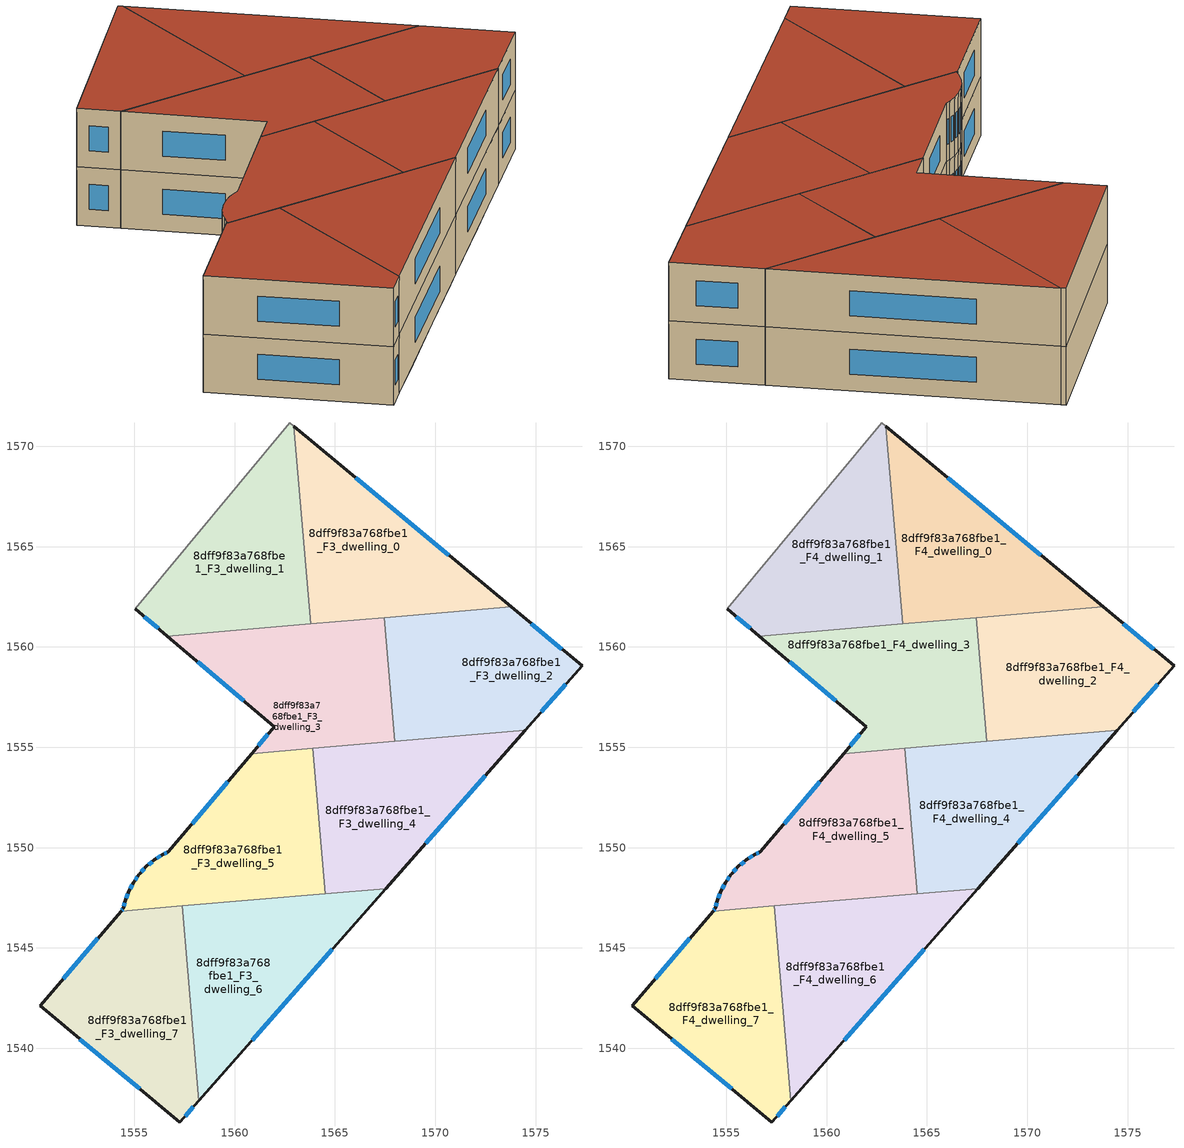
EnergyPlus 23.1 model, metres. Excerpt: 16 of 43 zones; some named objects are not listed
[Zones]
8dff9f83a768fbe1_F3_dwelling_0
 floor to 8dff9f83a768fbe1_F2_dwelling_1 (EU_floor_Construction): 1570,1565.13 1567.02,1561.54 1563.5,1564.47 1562.94,1571 z9
 floor to 8dff9f83a768fbe1_F2_dwelling_0 (EU_floor_Construction): 1573.78,1562 1567.15,1561.43 1567.02,1561.54 1570,1565.13 z9
 floor to 8dff9f83a768fbe1_F2_dwelling_3 (EU_floor_Construction): 1566.97,1561.58 1566.82,1561.41 1563.78,1561.15 1563.5,1564.47 z9
 floor to 8dff9f83a768fbe1_F2_dwelling_2 (EU_floor_Construction): 1567.15,1561.43 1566.82,1561.41 1566.97,1561.58 z9
 wall outside (EU_wall_Construction): 1573.78,1562 1562.94,1571 z9:12
 wall to 8dff9f83a768fbe1_F3_dwelling_1 (EU_wall_Construction): 1562.94,1571 1563.78,1561.15 z9:12
 wall to 8dff9f83a768fbe1_F3_dwelling_2 (EU_wall_Construction): 1567.46,1561.46 1573.78,1562 z9:12
 wall to 8dff9f83a768fbe1_F3_dwelling_3 (EU_wall_Construction): 1563.78,1561.15 1567.46,1561.46 z9:12
 window (EU_Window_Construction): 1570.68,1564.57 1566.04,1568.43 z9.86:11.14
8dff9f83a768fbe1_F3_dwelling_1
 floor to 8dff9f83a768fbe1_F2_dwelling_3 (EU_floor_Construction): 1563.5,1564.47 1563.78,1561.15 1560.46,1560.87 1556.75,1563.95 1559.76,1567.57 z9
 floor to 8dff9f83a768fbe1_F2_dwelling_1 (EU_floor_Construction): 1562.94,1571 1563.5,1564.47 1559.76,1567.57 1562.74,1571.17 z9
 floor to 8dff9f83a768fbe1_F2_dwelling_5 (EU_floor_Construction): 1560.46,1560.87 1556.65,1560.54 1555.05,1561.89 1556.75,1563.95 z9
 wall outside (EU_wall_Construction): 1555.05,1561.89 1556.65,1560.54 z9:12
 wall adiabatic (EU_wall_Construction): 1562.94,1571 1562.74,1571.17 1555.05,1561.89 z9:12
 wall to 8dff9f83a768fbe1_F3_dwelling_3 (EU_wall_Construction): 1556.65,1560.54 1563.78,1561.15 z9:12
 window (EU_Window_Construction): 1555.5,1561.51 1556.19,1560.93 z9.86:11.14
8dff9f83a768fbe1_F3_dwelling_2
 floor to 8dff9f83a768fbe1_F2_dwelling_0 (EU_floor_Construction): 1577.31,1559.06 1574.48,1555.84 1573.92,1555.8 1567.49,1561.15 1567.46,1561.46 1573.78,1562 z9
 floor to 8dff9f83a768fbe1_F2_dwelling_2 (EU_floor_Construction): 1573.92,1555.8 1567.99,1555.29 1567.49,1561.15 z9
 wall outside (EU_wall_Construction): 1574.48,1555.84 1577.31,1559.06 1573.78,1562 z9:12
 wall to 8dff9f83a768fbe1_F3_dwelling_3 (EU_wall_Construction): 1567.46,1561.46 1567.99,1555.29 z9:12
 wall to 8dff9f83a768fbe1_F3_dwelling_4 (EU_wall_Construction): 1567.99,1555.29 1574.48,1555.84 z9:12
 window (EU_Window_Construction): 1575.29,1556.76 1576.5,1558.14 / 1576.3,1559.9 1574.79,1561.16 z9.86:11.14
8dff9f83a768fbe1_F3_dwelling_3
 floor to 8dff9f83a768fbe1_F2_dwelling_2 (EU_floor_Construction): 1567.49,1561.15 1567.99,1555.29 1567.24,1555.23 1563.96,1557.96 1566.82,1561.41 1567.15,1561.43 z9
 floor to 8dff9f83a768fbe1_F2_dwelling_3 (EU_floor_Construction): 1566.82,1561.41 1563.96,1557.96 1560.46,1560.87 z9
 floor to 8dff9f83a768fbe1_F2_dwelling_0 (EU_floor_Construction): 1567.46,1561.46 1567.49,1561.15 1567.15,1561.43 z9
 floor to 8dff9f83a768fbe1_F2_dwelling_5 (EU_floor_Construction): 1565.97,1556.29 1564.92,1555.03 1560.84,1554.69 1561.98,1556.03 1556.65,1560.54 1560.46,1560.87 z9
 floor to 8dff9f83a768fbe1_F2_dwelling_4 (EU_floor_Construction): 1567.24,1555.23 1564.92,1555.03 1565.97,1556.29 z9
 wall outside (EU_wall_Construction): 1556.65,1560.54 1561.98,1556.03 1560.84,1554.69 z9:12
 wall to 8dff9f83a768fbe1_F3_dwelling_5 (EU_wall_Construction): 1560.84,1554.69 1563.9,1554.95 z9:12
 wall to 8dff9f83a768fbe1_F3_dwelling_4 (EU_wall_Construction): 1563.9,1554.95 1567.99,1555.29 z9:12
 window (EU_Window_Construction): 1558.17,1559.25 1560.46,1557.32 / 1561.66,1555.65 1561.17,1555.07 z9.86:11.14
8dff9f83a768fbe1_F3_dwelling_4
 floor to 8dff9f83a768fbe1_F2_dwelling_4 (EU_floor_Construction): 1571.11,1552.02 1567.53,1547.96 1565.7,1547.81 1564.41,1548.88 1563.98,1553.9 1564.92,1555.03 1567.24,1555.23 z9
 floor to 8dff9f83a768fbe1_F2_dwelling_0 (EU_floor_Construction): 1574.48,1555.84 1574.22,1555.55 1573.92,1555.8 z9
 floor to 8dff9f83a768fbe1_F2_dwelling_2 (EU_floor_Construction): 1574.22,1555.55 1571.11,1552.02 1567.24,1555.23 1573.92,1555.8 z9
 floor to 8dff9f83a768fbe1_F2_dwelling_5 (EU_floor_Construction): 1564.92,1555.03 1563.98,1553.9 1563.9,1554.95 z9
 floor to 8dff9f83a768fbe1_F2_dwelling_6 (EU_floor_Construction): 1565.7,1547.81 1564.51,1547.71 1564.41,1548.88 z9
 wall outside (EU_wall_Construction): 1567.53,1547.96 1574.48,1555.84 z9:12
 wall to 8dff9f83a768fbe1_F3_dwelling_5 (EU_wall_Construction): 1563.9,1554.95 1564.51,1547.71 z9:12
 wall to 8dff9f83a768fbe1_F3_dwelling_6 (EU_wall_Construction): 1564.51,1547.71 1567.53,1547.96 z9:12
 window (EU_Window_Construction): 1569.52,1550.21 1572.49,1553.59 z9.86:11.14
8dff9f83a768fbe1_F3_dwelling_5
 floor to 8dff9f83a768fbe1_F2_dwelling_5 (EU_floor_Construction): 1563.9,1554.95 1563.98,1553.9 1561.69,1551.14 1559.43,1553.02 1560.84,1554.69 z9
 floor to 8dff9f83a768fbe1_F2_dwelling_4 (EU_floor_Construction): 1563.98,1553.9 1564.41,1548.88 1561.69,1551.14 z9
 floor to 8dff9f83a768fbe1_F2_dwelling_6 (EU_floor_Construction): 1564.41,1548.88 1564.51,1547.71 1559.03,1547.24 1556.25,1549.55 1556.43,1549.66 1556.69,1549.79 1559.43,1553.02 z9
 floor to 8dff9f83a768fbe1_F2_dwelling_7 (EU_floor_Construction): 1559.03,1547.24 1554.34,1546.84 1554.45,1546.97 1554.55,1547.35 1554.72,1547.83 1554.96,1548.28 1555.23,1548.65 1555.26,1548.69 1555.61,1549.07 1556,1549.39 1556.25,1549.55 z9
 wall outside (EU_wall_Construction): 1560.84,1554.69 1556.69,1549.79 1556.43,1549.66 1556,1549.39 1555.61,1549.07 1555.26,1548.69 1555.23,1548.65 1554.96,1548.28 1554.72,1547.83 1554.55,1547.35 1554.45,1546.97 1554.34,1546.84 z9:12
 wall to 8dff9f83a768fbe1_F3_dwelling_7 (EU_wall_Construction): 1554.34,1546.84 1557.39,1547.1 z9:12
 wall to 8dff9f83a768fbe1_F3_dwelling_6 (EU_wall_Construction): 1557.39,1547.1 1564.51,1547.71 z9:12
 window (EU_Window_Construction): 1554.67,1547.69 1554.6,1547.49 / 1554.89,1548.15 1554.79,1547.96 / 1555.15,1548.55 1555.04,1548.39 / 1555.51,1548.96 1555.36,1548.8 / 1555.89,1549.3 1555.72,1549.16 / 1556.31,1549.58 1556.12,1549.47 / 1556.62,1549.75 1556.5,1549.7 / 1559.66,1553.29 1557.88,1551.19 / 1554.42,1546.93 1554.37,1546.88 / 1554.52,1547.24 1554.48,1547.08 z9.86:11.14
8dff9f83a768fbe1_F3_dwelling_6
 floor to 8dff9f83a768fbe1_F2_dwelling_6 (EU_floor_Construction): 1566.68,1546.99 1563.57,1543.47 1559.03,1547.24 1565.7,1547.81 z9
 floor to 8dff9f83a768fbe1_F2_dwelling_4 (EU_floor_Construction): 1567.53,1547.96 1566.68,1546.99 1565.7,1547.81 z9
 floor to 8dff9f83a768fbe1_F2_dwelling_7 (EU_floor_Construction): 1563.57,1543.47 1560.47,1539.96 1557.81,1542.17 1557.39,1547.1 1559.03,1547.24 z9
 floor to 8dff9f83a768fbe1_F2_dwelling_8 (EU_floor_Construction): 1560.47,1539.96 1558.21,1537.39 1557.81,1542.17 z9
 wall outside (EU_wall_Construction): 1558.21,1537.39 1567.53,1547.96 z9:12
 wall to 8dff9f83a768fbe1_F3_dwelling_7 (EU_wall_Construction): 1557.39,1547.1 1558.21,1537.39 z9:12
 window (EU_Window_Construction): 1560.88,1540.41 1564.87,1544.94 z9.86:11.14
8dff9f83a768fbe1_F3_dwelling_7
 floor to 8dff9f83a768fbe1_F2_dwelling_7 (EU_floor_Construction): 1557.39,1547.1 1557.81,1542.17 1553.45,1545.8 1554.34,1546.84 z9
 floor to 8dff9f83a768fbe1_F2_dwelling_8 (EU_floor_Construction): 1557.81,1542.17 1558.21,1537.39 1557.27,1536.32 1550.3,1542.12 1553.45,1545.8 z9
 wall outside (EU_wall_Construction): 1554.34,1546.84 1550.3,1542.12 1557.27,1536.32 1558.21,1537.39 z9:12
 window (EU_Window_Construction): 1557.54,1536.62 1557.94,1537.08 / 1552.29,1540.46 1555.28,1537.97 / 1553.19,1545.49 1551.45,1543.47 z9.86:11.14
8dff9f83a768fbe1_F4_dwelling_0
 floor to 8dff9f83a768fbe1_F3_dwelling_0 (EU_floor_Construction): 1573.78,1562 1563.78,1561.15 1562.94,1571 z12
 wall outside (EU_wall_Construction): 1573.78,1562 1562.94,1571 z12:15
 wall to 8dff9f83a768fbe1_F4_dwelling_1 (EU_wall_Construction): 1562.94,1571 1563.78,1561.15 z12:15
 wall to 8dff9f83a768fbe1_F4_dwelling_2 (EU_wall_Construction): 1567.46,1561.46 1573.78,1562 z12:15
 wall to 8dff9f83a768fbe1_F4_dwelling_3 (EU_wall_Construction): 1563.78,1561.15 1567.46,1561.46 z12:15
 window (EU_Window_Construction): 1570.68,1564.57 1566.04,1568.43 z12.86:14.14
 roof outside (EU_roof_Construction): 1573.78,1562 1562.94,1571 1563.78,1561.15 z15
8dff9f83a768fbe1_F4_dwelling_1
 floor to 8dff9f83a768fbe1_F3_dwelling_1 (EU_floor_Construction): 1562.94,1571 1563.78,1561.15 1556.65,1560.54 1555.05,1561.89 1562.74,1571.17 z12
 wall outside (EU_wall_Construction): 1555.05,1561.89 1556.65,1560.54 z12:15
 wall adiabatic (EU_wall_Construction): 1562.94,1571 1562.74,1571.17 1555.05,1561.89 z12:15
 wall to 8dff9f83a768fbe1_F4_dwelling_3 (EU_wall_Construction): 1556.65,1560.54 1563.78,1561.15 z12:15
 window (EU_Window_Construction): 1555.5,1561.51 1556.19,1560.93 z12.86:14.14
 roof outside (EU_roof_Construction): 1563.78,1561.15 1562.94,1571 1562.74,1571.17 1555.05,1561.89 1556.65,1560.54 z15
8dff9f83a768fbe1_F4_dwelling_2
 floor to 8dff9f83a768fbe1_F3_dwelling_2 (EU_floor_Construction): 1577.31,1559.06 1574.48,1555.84 1567.99,1555.29 1567.46,1561.46 1573.78,1562 z12
 wall outside (EU_wall_Construction): 1574.48,1555.84 1577.31,1559.06 1573.78,1562 z12:15
 wall to 8dff9f83a768fbe1_F4_dwelling_3 (EU_wall_Construction): 1567.46,1561.46 1567.99,1555.29 z12:15
 wall to 8dff9f83a768fbe1_F4_dwelling_4 (EU_wall_Construction): 1567.99,1555.29 1574.48,1555.84 z12:15
 window (EU_Window_Construction): 1575.29,1556.76 1576.5,1558.14 / 1576.3,1559.9 1574.79,1561.16 z12.86:14.14
 roof outside (EU_roof_Construction): 1574.48,1555.84 1577.31,1559.06 1573.78,1562 1567.46,1561.46 1567.99,1555.29 z15
8dff9f83a768fbe1_F4_dwelling_3
 floor to 8dff9f83a768fbe1_F3_dwelling_3 (EU_floor_Construction): 1567.46,1561.46 1567.99,1555.29 1560.84,1554.69 1561.98,1556.03 1556.65,1560.54 z12
 wall outside (EU_wall_Construction): 1556.65,1560.54 1561.98,1556.03 1560.84,1554.69 z12:15
 wall to 8dff9f83a768fbe1_F4_dwelling_5 (EU_wall_Construction): 1560.84,1554.69 1563.9,1554.95 z12:15
 wall to 8dff9f83a768fbe1_F4_dwelling_4 (EU_wall_Construction): 1563.9,1554.95 1567.99,1555.29 z12:15
 window (EU_Window_Construction): 1558.17,1559.25 1560.46,1557.32 / 1561.66,1555.65 1561.17,1555.07 z12.86:14.14
 roof outside (EU_roof_Construction): 1567.99,1555.29 1567.46,1561.46 1556.65,1560.54 1561.98,1556.03 1560.84,1554.69 z15
8dff9f83a768fbe1_F4_dwelling_4
 floor to 8dff9f83a768fbe1_F3_dwelling_4 (EU_floor_Construction): 1574.48,1555.84 1567.53,1547.96 1564.51,1547.71 1563.9,1554.95 z12
 wall outside (EU_wall_Construction): 1567.53,1547.96 1574.48,1555.84 z12:15
 wall to 8dff9f83a768fbe1_F4_dwelling_5 (EU_wall_Construction): 1563.9,1554.95 1564.51,1547.71 z12:15
 wall to 8dff9f83a768fbe1_F4_dwelling_6 (EU_wall_Construction): 1564.51,1547.71 1567.53,1547.96 z12:15
 window (EU_Window_Construction): 1569.52,1550.21 1572.49,1553.59 z12.86:14.14
 roof outside (EU_roof_Construction): 1567.53,1547.96 1574.48,1555.84 1563.9,1554.95 1564.51,1547.71 z15
8dff9f83a768fbe1_F4_dwelling_5
 floor to 8dff9f83a768fbe1_F3_dwelling_5 (EU_floor_Construction): 1563.9,1554.95 1564.51,1547.71 1554.34,1546.84 1554.45,1546.97 1554.55,1547.35 1554.72,1547.83 1554.96,1548.28 1555.23,1548.65 1555.26,1548.69 1555.61,1549.07 1556,1549.39 1556.43,1549.66 1556.69,1549.79 1560.84,1554.69 z12
 wall outside (EU_wall_Construction): 1560.84,1554.69 1556.69,1549.79 1556.43,1549.66 1556,1549.39 1555.61,1549.07 1555.26,1548.69 1555.23,1548.65 1554.96,1548.28 1554.72,1547.83 1554.55,1547.35 1554.45,1546.97 1554.34,1546.84 z12:15
 wall to 8dff9f83a768fbe1_F4_dwelling_7 (EU_wall_Construction): 1554.34,1546.84 1557.39,1547.1 z12:15
 wall to 8dff9f83a768fbe1_F4_dwelling_6 (EU_wall_Construction): 1557.39,1547.1 1564.51,1547.71 z12:15
 window (EU_Window_Construction): 1554.67,1547.69 1554.6,1547.49 / 1554.89,1548.15 1554.79,1547.96 / 1555.15,1548.55 1555.04,1548.39 / 1555.51,1548.96 1555.36,1548.8 / 1555.89,1549.3 1555.72,1549.16 / 1556.31,1549.58 1556.12,1549.47 / 1556.62,1549.75 1556.5,1549.7 / 1559.66,1553.29 1557.88,1551.19 / 1554.42,1546.93 1554.37,1546.88 / 1554.52,1547.24 1554.48,1547.08 z12.86:14.14
 roof outside (EU_roof_Construction): 1564.51,1547.71 1563.9,1554.95 1560.84,1554.69 1556.69,1549.79 1556.43,1549.66 1556,1549.39 1555.61,1549.07 1555.26,1548.69 1555.23,1548.65 1554.96,1548.28 1554.72,1547.83 1554.55,1547.35 1554.45,1546.97 1554.34,1546.84 z15
8dff9f83a768fbe1_F4_dwelling_6
 floor to 8dff9f83a768fbe1_F3_dwelling_6 (EU_floor_Construction): 1567.53,1547.96 1558.21,1537.39 1557.39,1547.1 z12
 wall outside (EU_wall_Construction): 1558.21,1537.39 1567.53,1547.96 z12:15
 wall to 8dff9f83a768fbe1_F4_dwelling_7 (EU_wall_Construction): 1557.39,1547.1 1558.21,1537.39 z12:15
 window (EU_Window_Construction): 1560.88,1540.41 1564.87,1544.94 z12.86:14.14
 roof outside (EU_roof_Construction): 1558.21,1537.39 1567.53,1547.96 1557.39,1547.1 z15
8dff9f83a768fbe1_F4_dwelling_7
 floor to 8dff9f83a768fbe1_F3_dwelling_7 (EU_floor_Construction): 1557.39,1547.1 1558.21,1537.39 1557.27,1536.32 1550.3,1542.12 1554.34,1546.84 z12
 wall outside (EU_wall_Construction): 1554.34,1546.84 1550.3,1542.12 1557.27,1536.32 1558.21,1537.39 z12:15
 window (EU_Window_Construction): 1557.54,1536.62 1557.94,1537.08 / 1552.29,1540.46 1555.28,1537.97 / 1553.19,1545.49 1551.45,1543.47 z12.86:14.14
 roof outside (EU_roof_Construction): 1557.27,1536.32 1558.21,1537.39 1557.39,1547.1 1554.34,1546.84 1550.3,1542.12 z15
[Building]
EU S2 Campaign: North Axis=0; Terrain=City; Solar Distribution=FullExterior
[Site:Location]
Helsinki-Vantaa.AP: Latitude=60.317; Longitude=24.963; Time Zone=2; Elevation=54.6
[SizingPeriod:WeatherFileDays]
AnnualSizingPeriod: Begin Month=1; Begin Day of Month=1; End Month=12; End Day of Month=31; Day of Week for Start Day=Monday; Use Weather File Daylight Saving Period=No; Use Weather File Rain and Snow Indicators=No
[MATERIAL]
EU_InternalMass_Material: Roughness=MediumRough; Thickness=0.1; Conductivity=1; Density=1800; Specific Heat=900; Thermal Absorptance=0.9; Solar Absorptance=0.7; Visible Absorptance=0.7
[MATERIAL:NOMASS] Roughness=MediumRough; Thermal Absorptance=0.9; Solar Absorptance=0.7; Visible Absorptance=0.7
Name | Thermal Resistance
EU_wall_NoMass | 1.10183
EU_roof_NoMass; EU_floor_NoMass | 1.70606
[WINDOWMATERIAL:SIMPLEGLAZINGSYSTEM]
EU_Window_SimpleGlazing: UFactor=3.11035; Solar Heat Gain Coefficient=0.8; Visible Transmittance=0.8
[CONSTRUCTION]
EU_wall_Construction: EU_wall_NoMass
EU_roof_Construction: EU_roof_NoMass
EU_floor_Construction: EU_floor_NoMass
EU_Window_Construction: EU_Window_SimpleGlazing
EU_InternalMass_Construction: EU_InternalMass_Material
[ZONE] Type=1; Multiplier=1; Ceiling Height=autocalculate; Floor Area=autocalculate; Part of Total Floor Area=Yes
Name | Volume
8dff9f83a768fbe1_F3_dwelling_0; 8dff9f83a768fbe1_F4_dwelling_0 | 148.85
8dff9f83a768fbe1_F3_dwelling_1; 8dff9f83a768fbe1_F4_dwelling_1 | 148.839
8dff9f83a768fbe1_F3_dwelling_2; 8dff9f83a768fbe1_F4_dwelling_2 | 148.852
8dff9f83a768fbe1_F3_dwelling_3; 8dff9f83a768fbe1_F4_dwelling_3 | 148.849
8dff9f83a768fbe1_F3_dwelling_4; 8dff9f83a768fbe1_F4_dwelling_4 | 148.853
8dff9f83a768fbe1_F3_dwelling_5; 8dff9f83a768fbe1_F4_dwelling_5 | 148.827
8dff9f83a768fbe1_F3_dwelling_6; 8dff9f83a768fbe1_F4_dwelling_6 | 148.845
8dff9f83a768fbe1_F3_dwelling_7; 8dff9f83a768fbe1_F4_dwelling_7 | 148.844
[INTERNALMASS] Construction=EU_InternalMass_Construction
Name | Zone or ZoneList | Surface Area
8dff9f83a768fbe1_F3_dwelling_0_EU_InternalMass | 8dff9f83a768fbe1_F3_dwelling_0 | 49.6207
8dff9f83a768fbe1_F3_dwelling_1_EU_InternalMass | 8dff9f83a768fbe1_F3_dwelling_1 | 49.6149
8dff9f83a768fbe1_F3_dwelling_2_EU_InternalMass | 8dff9f83a768fbe1_F3_dwelling_2 | 49.6168
8dff9f83a768fbe1_F3_dwelling_3_EU_InternalMass | 8dff9f83a768fbe1_F3_dwelling_3 | 49.6166
8dff9f83a768fbe1_F3_dwelling_4_EU_InternalMass | 8dff9f83a768fbe1_F3_dwelling_4 | 49.6184
8dff9f83a768fbe1_F3_dwelling_5_EU_InternalMass | 8dff9f83a768fbe1_F3_dwelling_5 | 49.6082
8dff9f83a768fbe1_F3_dwelling_6_EU_InternalMass | 8dff9f83a768fbe1_F3_dwelling_6 | 49.6183
8dff9f83a768fbe1_F3_dwelling_7_EU_InternalMass | 8dff9f83a768fbe1_F3_dwelling_7 | 49.6155
8dff9f83a768fbe1_F4_dwelling_0_EU_InternalMass | 8dff9f83a768fbe1_F4_dwelling_0 | 49.6207
8dff9f83a768fbe1_F4_dwelling_1_EU_InternalMass | 8dff9f83a768fbe1_F4_dwelling_1 | 49.6149
8dff9f83a768fbe1_F4_dwelling_2_EU_InternalMass | 8dff9f83a768fbe1_F4_dwelling_2 | 49.6168
8dff9f83a768fbe1_F4_dwelling_3_EU_InternalMass | 8dff9f83a768fbe1_F4_dwelling_3 | 49.6166
8dff9f83a768fbe1_F4_dwelling_4_EU_InternalMass | 8dff9f83a768fbe1_F4_dwelling_4 | 49.6184
8dff9f83a768fbe1_F4_dwelling_5_EU_InternalMass | 8dff9f83a768fbe1_F4_dwelling_5 | 49.6082
8dff9f83a768fbe1_F4_dwelling_6_EU_InternalMass | 8dff9f83a768fbe1_F4_dwelling_6 | 49.6183
8dff9f83a768fbe1_F4_dwelling_7_EU_InternalMass | 8dff9f83a768fbe1_F4_dwelling_7 | 49.6155
[OTHEREQUIPMENT] Fuel Type=Electricity; Design Level Calculation Method=Watts/Area; Power per Zone Floor Area=1; Fraction Latent=0; Fraction Radiant=0; Fraction Lost=0; Carbon Dioxide Generation Rate=0; EndUse Subcategory=EU_Step8_InternalGains
Name | Zone or ZoneList or Space or SpaceList | Schedule
EU_Step8_InternalGain_8dff9f83a768fbe1_F3_dwelling_0_f000 | 8dff9f83a768fbe1_F3_dwelling_0 | EU_Step8_GainSchedule_8dff9f83a768fbe1_F3_dwelling_0_f000
EU_Step8_InternalGain_8dff9f83a768fbe1_F3_dwelling_1_f000 | 8dff9f83a768fbe1_F3_dwelling_1 | EU_Step8_GainSchedule_8dff9f83a768fbe1_F3_dwelling_1_f000
EU_Step8_InternalGain_8dff9f83a768fbe1_F3_dwelling_2_f000 | 8dff9f83a768fbe1_F3_dwelling_2 | EU_Step8_GainSchedule_8dff9f83a768fbe1_F3_dwelling_2_f000
EU_Step8_InternalGain_8dff9f83a768fbe1_F3_dwelling_3_f000 | 8dff9f83a768fbe1_F3_dwelling_3 | EU_Step8_GainSchedule_8dff9f83a768fbe1_F3_dwelling_3_f000
EU_Step8_InternalGain_8dff9f83a768fbe1_F3_dwelling_4_f000 | 8dff9f83a768fbe1_F3_dwelling_4 | EU_Step8_GainSchedule_8dff9f83a768fbe1_F3_dwelling_4_f000
EU_Step8_InternalGain_8dff9f83a768fbe1_F3_dwelling_5_f000 | 8dff9f83a768fbe1_F3_dwelling_5 | EU_Step8_GainSchedule_8dff9f83a768fbe1_F3_dwelling_5_f000
EU_Step8_InternalGain_8dff9f83a768fbe1_F3_dwelling_6_f000 | 8dff9f83a768fbe1_F3_dwelling_6 | EU_Step8_GainSchedule_8dff9f83a768fbe1_F3_dwelling_6_f000
EU_Step8_InternalGain_8dff9f83a768fbe1_F3_dwelling_7_f000 | 8dff9f83a768fbe1_F3_dwelling_7 | EU_Step8_GainSchedule_8dff9f83a768fbe1_F3_dwelling_7_f000
EU_Step8_InternalGain_8dff9f83a768fbe1_F4_dwelling_0_f000 | 8dff9f83a768fbe1_F4_dwelling_0 | EU_Step8_GainSchedule_8dff9f83a768fbe1_F4_dwelling_0_f000
EU_Step8_InternalGain_8dff9f83a768fbe1_F4_dwelling_1_f000 | 8dff9f83a768fbe1_F4_dwelling_1 | EU_Step8_GainSchedule_8dff9f83a768fbe1_F4_dwelling_1_f000
EU_Step8_InternalGain_8dff9f83a768fbe1_F4_dwelling_2_f000 | 8dff9f83a768fbe1_F4_dwelling_2 | EU_Step8_GainSchedule_8dff9f83a768fbe1_F4_dwelling_2_f000
EU_Step8_InternalGain_8dff9f83a768fbe1_F4_dwelling_3_f000 | 8dff9f83a768fbe1_F4_dwelling_3 | EU_Step8_GainSchedule_8dff9f83a768fbe1_F4_dwelling_3_f000
EU_Step8_InternalGain_8dff9f83a768fbe1_F4_dwelling_4_f000 | 8dff9f83a768fbe1_F4_dwelling_4 | EU_Step8_GainSchedule_8dff9f83a768fbe1_F4_dwelling_4_f000
EU_Step8_InternalGain_8dff9f83a768fbe1_F4_dwelling_5_f000 | 8dff9f83a768fbe1_F4_dwelling_5 | EU_Step8_GainSchedule_8dff9f83a768fbe1_F4_dwelling_5_f000
EU_Step8_InternalGain_8dff9f83a768fbe1_F4_dwelling_6_f000 | 8dff9f83a768fbe1_F4_dwelling_6 | EU_Step8_GainSchedule_8dff9f83a768fbe1_F4_dwelling_6_f000
EU_Step8_InternalGain_8dff9f83a768fbe1_F4_dwelling_7_f000 | 8dff9f83a768fbe1_F4_dwelling_7 | EU_Step8_GainSchedule_8dff9f83a768fbe1_F4_dwelling_7_f000
[ZONEVENTILATION:DESIGNFLOWRATE] Schedule=EU_AlwaysOn; Design Flow Rate Calculation Method=AirChanges/Hour; Air Changes per Hour=0.756316; Ventilation Type=Natural; Fan Pressure Rise=0; Fan Total Efficiency=1; Constant Term Coefficient=1; Temperature Term Coefficient=0; Velocity Term Coefficient=0; Velocity Squared Term Coefficient=0; Minimum Indoor Temperature=-100; Maximum Indoor Temperature=100; Delta Temperature=-100; Minimum Outdoor Temperature=-100; Maximum Outdoor Temperature=100; Maximum Wind Speed=40
Name | Zone or ZoneList or Space or SpaceList
EU_ConstantAir_8dff9f83a768fbe1_F3_dwelling_0 | 8dff9f83a768fbe1_F3_dwelling_0
EU_ConstantAir_8dff9f83a768fbe1_F3_dwelling_1 | 8dff9f83a768fbe1_F3_dwelling_1
EU_ConstantAir_8dff9f83a768fbe1_F3_dwelling_2 | 8dff9f83a768fbe1_F3_dwelling_2
EU_ConstantAir_8dff9f83a768fbe1_F3_dwelling_3 | 8dff9f83a768fbe1_F3_dwelling_3
EU_ConstantAir_8dff9f83a768fbe1_F3_dwelling_4 | 8dff9f83a768fbe1_F3_dwelling_4
EU_ConstantAir_8dff9f83a768fbe1_F3_dwelling_5 | 8dff9f83a768fbe1_F3_dwelling_5
EU_ConstantAir_8dff9f83a768fbe1_F3_dwelling_6 | 8dff9f83a768fbe1_F3_dwelling_6
EU_ConstantAir_8dff9f83a768fbe1_F3_dwelling_7 | 8dff9f83a768fbe1_F3_dwelling_7
EU_ConstantAir_8dff9f83a768fbe1_F4_dwelling_0 | 8dff9f83a768fbe1_F4_dwelling_0
EU_ConstantAir_8dff9f83a768fbe1_F4_dwelling_1 | 8dff9f83a768fbe1_F4_dwelling_1
EU_ConstantAir_8dff9f83a768fbe1_F4_dwelling_2 | 8dff9f83a768fbe1_F4_dwelling_2
EU_ConstantAir_8dff9f83a768fbe1_F4_dwelling_3 | 8dff9f83a768fbe1_F4_dwelling_3
EU_ConstantAir_8dff9f83a768fbe1_F4_dwelling_4 | 8dff9f83a768fbe1_F4_dwelling_4
EU_ConstantAir_8dff9f83a768fbe1_F4_dwelling_5 | 8dff9f83a768fbe1_F4_dwelling_5
EU_ConstantAir_8dff9f83a768fbe1_F4_dwelling_6 | 8dff9f83a768fbe1_F4_dwelling_6
EU_ConstantAir_8dff9f83a768fbe1_F4_dwelling_7 | 8dff9f83a768fbe1_F4_dwelling_7
[HVACTEMPLATE:ZONE:IDEALLOADSAIRSYSTEM] System Availability Schedule=EU_AlwaysOn; Maximum Heating Supply Air Temperature=50; Minimum Cooling Supply Air Temperature=13; Maximum Heating Supply Air Humidity Ratio=0.0156; Minimum Cooling Supply Air Humidity Ratio=0.0077; Heating Limit=NoLimit; Cooling Limit=NoLimit; Heating Availability Schedule=EU_AlwaysOn; Cooling Availability Schedule=EU_CoolingOff; Dehumidification Control Type=ConstantSensibleHeatRatio; Cooling Sensible Heat Ratio=0.7; Dehumidification Setpoint=60; Humidification Control Type=None; Humidification Setpoint=30; Outdoor Air Method=None; Outdoor Air Flow Rate per Person=0.00944; Outdoor Air Flow Rate per Zone Floor Area=0; Outdoor Air Flow Rate per Zone=0; Demand Controlled Ventilation Type=None; Outdoor Air Economizer Type=NoEconomizer; Heat Recovery Type=None; Sensible Heat Recovery Effectiveness=0.7; Latent Heat Recovery Effectiveness=0.65
Name | Template Thermostat
8dff9f83a768fbe1_F3_dwelling_0 | EU_HeatOnly_8dff9f83a768fbe1_F3_dwelling_0
8dff9f83a768fbe1_F3_dwelling_1 | EU_HeatOnly_8dff9f83a768fbe1_F3_dwelling_1
8dff9f83a768fbe1_F3_dwelling_2 | EU_HeatOnly_8dff9f83a768fbe1_F3_dwelling_2
8dff9f83a768fbe1_F3_dwelling_3 | EU_HeatOnly_8dff9f83a768fbe1_F3_dwelling_3
8dff9f83a768fbe1_F3_dwelling_4 | EU_HeatOnly_8dff9f83a768fbe1_F3_dwelling_4
8dff9f83a768fbe1_F3_dwelling_5 | EU_HeatOnly_8dff9f83a768fbe1_F3_dwelling_5
8dff9f83a768fbe1_F3_dwelling_6 | EU_HeatOnly_8dff9f83a768fbe1_F3_dwelling_6
8dff9f83a768fbe1_F3_dwelling_7 | EU_HeatOnly_8dff9f83a768fbe1_F3_dwelling_7
8dff9f83a768fbe1_F4_dwelling_0 | EU_HeatOnly_8dff9f83a768fbe1_F4_dwelling_0
8dff9f83a768fbe1_F4_dwelling_1 | EU_HeatOnly_8dff9f83a768fbe1_F4_dwelling_1
8dff9f83a768fbe1_F4_dwelling_2 | EU_HeatOnly_8dff9f83a768fbe1_F4_dwelling_2
8dff9f83a768fbe1_F4_dwelling_3 | EU_HeatOnly_8dff9f83a768fbe1_F4_dwelling_3
8dff9f83a768fbe1_F4_dwelling_4 | EU_HeatOnly_8dff9f83a768fbe1_F4_dwelling_4
8dff9f83a768fbe1_F4_dwelling_5 | EU_HeatOnly_8dff9f83a768fbe1_F4_dwelling_5
8dff9f83a768fbe1_F4_dwelling_6 | EU_HeatOnly_8dff9f83a768fbe1_F4_dwelling_6
8dff9f83a768fbe1_F4_dwelling_7 | EU_HeatOnly_8dff9f83a768fbe1_F4_dwelling_7
[SIZING:ZONE] Zone Cooling Design Supply Air Temperature Input Method=SupplyAirTemperature; Zone Cooling Design Supply Air Temperature=13; Zone Heating Design Supply Air Temperature Input Method=SupplyAirTemperature; Zone Heating Design Supply Air Temperature=50; Zone Cooling Design Supply Air Humidity Ratio=0.008; Zone Heating Design Supply Air Humidity Ratio=0.008; Cooling Design Air Flow Method=DesignDay; Cooling Design Air Flow Rate=0; Cooling Minimum Air Flow per Zone Floor Area=0.000762; Cooling Minimum Air Flow=0; Cooling Minimum Air Flow Fraction=0.2; Heating Design Air Flow Method=DesignDay; Heating Design Air Flow Rate=0; Heating Maximum Air Flow per Zone Floor Area=0.002032; Heating Maximum Air Flow=0.141576; Heating Maximum Air Flow Fraction=0.3; Account for Dedicated Outdoor Air System=No; Dedicated Outdoor Air System Control Strategy=NeutralSupplyAir; Dedicated Outdoor Air Low Setpoint Temperature for Design=autosize; Dedicated Outdoor Air High Setpoint Temperature for Design=autosize; Zone Load Sizing Method=Sensible Load Only No Latent Load; Zone Latent Cooling Design Supply Air Humidity Ratio Input Method=HumidityRatioDifference; Zone Cooling Design Supply Air Humidity Ratio Difference=0.005; Zone Latent Heating Design Supply Air Humidity Ratio Input Method=HumidityRatioDifference; Zone Humidification Design Supply Air Humidity Ratio Difference=0.005
8dff9f83a768fbe1_F3_dwelling_0; 8dff9f83a768fbe1_F3_dwelling_1; 8dff9f83a768fbe1_F3_dwelling_2; 8dff9f83a768fbe1_F3_dwelling_3; 8dff9f83a768fbe1_F3_dwelling_4; 8dff9f83a768fbe1_F3_dwelling_5; 8dff9f83a768fbe1_F3_dwelling_6; 8dff9f83a768fbe1_F3_dwelling_7; 8dff9f83a768fbe1_F4_dwelling_0; 8dff9f83a768fbe1_F4_dwelling_1; 8dff9f83a768fbe1_F4_dwelling_2; 8dff9f83a768fbe1_F4_dwelling_3; 8dff9f83a768fbe1_F4_dwelling_4; 8dff9f83a768fbe1_F4_dwelling_5; 8dff9f83a768fbe1_F4_dwelling_6; 8dff9f83a768fbe1_F4_dwelling_7
[SCHEDULE:CONSTANT]
Name | Hourly Value
EU_AlwaysOn | 1
EU_CoolingOff | 0
[SCHEDULE:FILE] Column Number=1; Rows to Skip at Top=0; Number of Hours of Data=8760; Column Separator=Comma; Interpolate to Timestep=No; Minutes per Item=60; Adjust Schedule for Daylight Savings=Yes
Name | File
EU_Step8_GainSchedule_8dff9f83a768fbe1_F3_dwelling_0_f000 | ../../schedules/8dff9f83a768fbe1/8dff9f83a768fbe1_F3_dwelling_0_f000_gain.csv
EU_Step8_GainSchedule_8dff9f83a768fbe1_F3_dwelling_1_f000 | ../../schedules/8dff9f83a768fbe1/8dff9f83a768fbe1_F3_dwelling_1_f000_gain.csv
EU_Step8_GainSchedule_8dff9f83a768fbe1_F3_dwelling_2_f000 | ../../schedules/8dff9f83a768fbe1/8dff9f83a768fbe1_F3_dwelling_2_f000_gain.csv
EU_Step8_GainSchedule_8dff9f83a768fbe1_F3_dwelling_3_f000 | ../../schedules/8dff9f83a768fbe1/8dff9f83a768fbe1_F3_dwelling_3_f000_gain.csv
EU_Step8_GainSchedule_8dff9f83a768fbe1_F3_dwelling_4_f000 | ../../schedules/8dff9f83a768fbe1/8dff9f83a768fbe1_F3_dwelling_4_f000_gain.csv
EU_Step8_GainSchedule_8dff9f83a768fbe1_F3_dwelling_5_f000 | ../../schedules/8dff9f83a768fbe1/8dff9f83a768fbe1_F3_dwelling_5_f000_gain.csv
EU_Step8_GainSchedule_8dff9f83a768fbe1_F3_dwelling_6_f000 | ../../schedules/8dff9f83a768fbe1/8dff9f83a768fbe1_F3_dwelling_6_f000_gain.csv
EU_Step8_GainSchedule_8dff9f83a768fbe1_F3_dwelling_7_f000 | ../../schedules/8dff9f83a768fbe1/8dff9f83a768fbe1_F3_dwelling_7_f000_gain.csv
EU_Step8_GainSchedule_8dff9f83a768fbe1_F4_dwelling_0_f000 | ../../schedules/8dff9f83a768fbe1/8dff9f83a768fbe1_F4_dwelling_0_f000_gain.csv
EU_Step8_GainSchedule_8dff9f83a768fbe1_F4_dwelling_1_f000 | ../../schedules/8dff9f83a768fbe1/8dff9f83a768fbe1_F4_dwelling_1_f000_gain.csv
EU_Step8_GainSchedule_8dff9f83a768fbe1_F4_dwelling_2_f000 | ../../schedules/8dff9f83a768fbe1/8dff9f83a768fbe1_F4_dwelling_2_f000_gain.csv
EU_Step8_GainSchedule_8dff9f83a768fbe1_F4_dwelling_3_f000 | ../../schedules/8dff9f83a768fbe1/8dff9f83a768fbe1_F4_dwelling_3_f000_gain.csv
EU_Step8_GainSchedule_8dff9f83a768fbe1_F4_dwelling_4_f000 | ../../schedules/8dff9f83a768fbe1/8dff9f83a768fbe1_F4_dwelling_4_f000_gain.csv
EU_Step8_GainSchedule_8dff9f83a768fbe1_F4_dwelling_5_f000 | ../../schedules/8dff9f83a768fbe1/8dff9f83a768fbe1_F4_dwelling_5_f000_gain.csv
EU_Step8_GainSchedule_8dff9f83a768fbe1_F4_dwelling_6_f000 | ../../schedules/8dff9f83a768fbe1/8dff9f83a768fbe1_F4_dwelling_6_f000_gain.csv
EU_Step8_GainSchedule_8dff9f83a768fbe1_F4_dwelling_7_f000 | ../../schedules/8dff9f83a768fbe1/8dff9f83a768fbe1_F4_dwelling_7_f000_gain.csv
